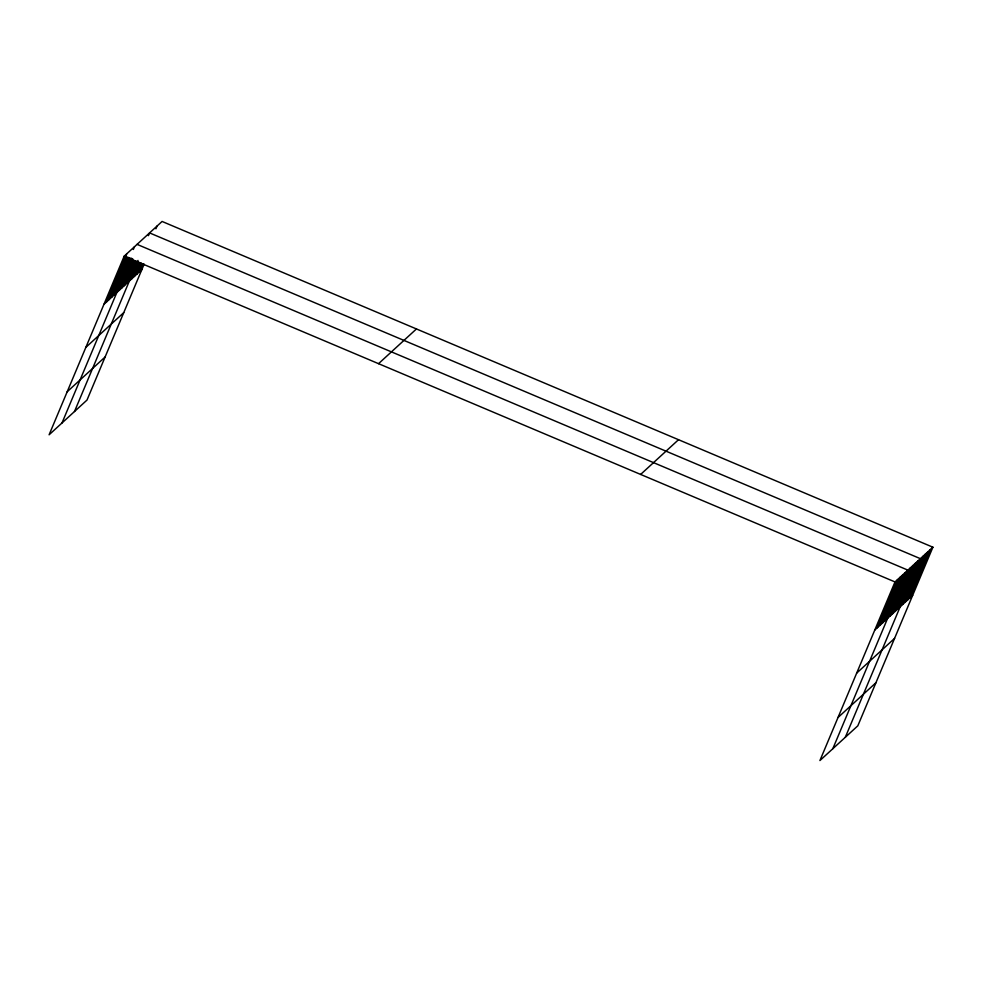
<?xml version="1.0" encoding="UTF-8"?>
<svg xmlns="http://www.w3.org/2000/svg" width="982" height="982" viewBox="0 0 982 982"><rect width="100%" height="100%" fill="white"/><g stroke="black" fill="none" stroke-linecap="round" stroke-linejoin="round"><path stroke-width="1.47" d="M932.9 547.207L895.007 581.933L819.921 760.547L857.814 725.821L932.9 547.207L162.079 221.453L124.186 256.179L49.1 434.793L86.993 400.067L144.158 264.084M106.522 301.94L126.764 253.81M109.1 299.584L127.022 256.953M111.678 297.227L128.446 257.345M114.256 294.858L129.869 257.726M133.331 249.477L134.497 246.728M61.989 422.984L131.293 258.119M119.338 290.206L132.631 258.573M121.842 287.91L133.405 260.414M124.333 285.627L134.743 260.868M126.838 283.332L136.093 261.322M74.485 411.519L138.008 260.414M148.417 235.655L149.571 232.906L920.392 558.672L845.306 737.286M131.846 278.753L138.781 262.243M134.338 276.458L140.119 262.697M136.842 274.162L141.469 263.164M155.917 228.781L157.083 226.032M139.346 271.867L142.82 263.618M877.343 627.707L897.585 579.576M879.921 625.35L900.163 577.22M882.499 622.981L902.74 574.851M885.077 620.624L905.306 572.494M832.81 748.75L907.884 570.125L137.063 244.371M890.158 615.972L910.388 567.841M892.663 613.676L912.892 565.546M895.154 611.381L915.396 563.251M897.658 609.098L917.888 560.955M902.667 604.507L922.896 556.377M905.159 602.212L925.4 554.081M907.663 599.928L927.892 551.798M910.167 597.633L930.396 549.503M103.945 304.31L141.85 269.584M85.851 347.37L123.744 312.644M67.206 391.732L105.099 357.006M378.549 363.671L416.454 328.945M640.632 474.441L678.525 439.703M874.766 630.063L912.671 595.337M856.672 673.124L894.565 638.398M838.027 717.498L875.919 682.76M124.186 256.179L895.007 581.933"/></g></svg>
